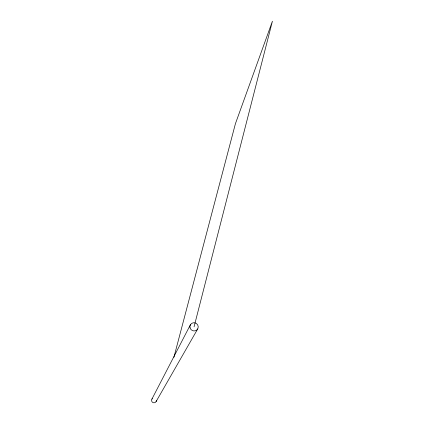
<?xml version="1.0" encoding="UTF-8"?>
<svg xmlns="http://www.w3.org/2000/svg" width="424" height="424" viewBox="0 0 424 424"><rect width="100%" height="100%" fill="white"/><g stroke="black" fill="none" stroke-linecap="round" stroke-linejoin="round"><path stroke-width="0.64" d="M194.059 326.835L272.42 21.2L235.431 123.675L173.909 357.273M151.909 399.106L190.424 324.731M156.096 401.565L197.701 328.945M156.424 400.33A2.465 2.422 -80.1 0 1 153.064 402.615A2.465 2.422 -80.1 0 1 152.296 398.597M190.053 327.863A4.203 4.07 33.3 0 0 197.054 329.787A4.203 4.07 33.3 0 0 195.067 322.887A4.203 4.07 33.3 0 0 190.053 327.863"/></g></svg>
